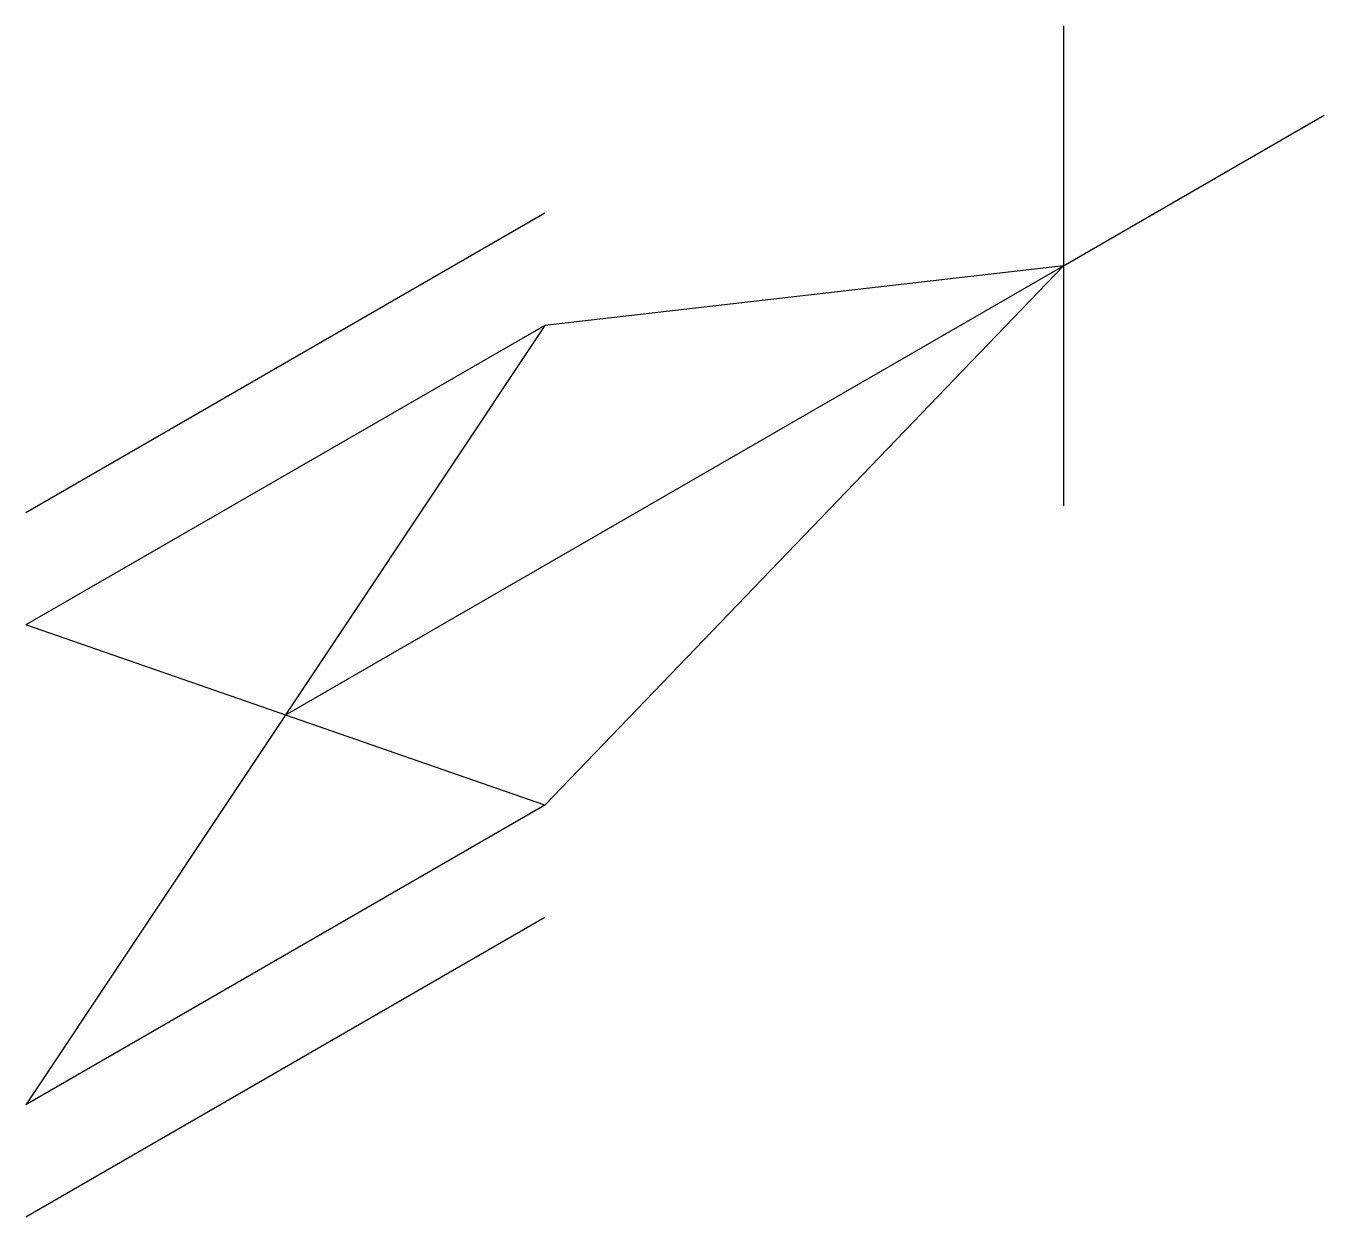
# Model space of a CAD drawing. Header units: millimetres. Extents: x -9995.616 to -9994.749, y -40.844 to -40.048.
import ezdxf

# ---------------------------------------------------------------- set-up
doc = ezdxf.new("R2010")
doc.units = ezdxf.units.MM
doc.layers.add('Tub_iso_válvulas', color=2, linetype='Continuous')

msp = doc.modelspace()

# ---------------------------------------------------------------- linework, layer by layer
at = {"layer": 'Tub_iso_válvulas', "color": 1}
for p, q in [((-9994.92287, -40.04825), (-9994.92287, -40.36858)), ((-9994.92287, -40.20842), (-9994.7488, -40.10792)), ((-9995.44248, -40.50842), (-9994.92287, -40.20842)), ((-9994.92287, -40.20842), (-9995.26928, -40.56858)), ((-9994.92287, -40.20842), (-9995.26928, -40.24825))]:
    msp.add_line(p, q, dxfattribs=at)
at = {"layer": 'Tub_iso_válvulas'}
for p, q in [((-9995.26928, -40.17325), (-9995.61569, -40.37325)), ((-9995.26928, -40.24825), (-9995.61569, -40.44825)), ((-9995.26928, -40.24825), (-9995.61569, -40.76858)), ((-9995.26928, -40.56858), (-9995.61569, -40.44825)), ((-9995.26928, -40.56858), (-9995.61569, -40.76858)), ((-9995.26928, -40.64358), (-9995.61569, -40.84358))]:
    msp.add_line(p, q, dxfattribs=at)

doc.saveas('drawing.dxf')
